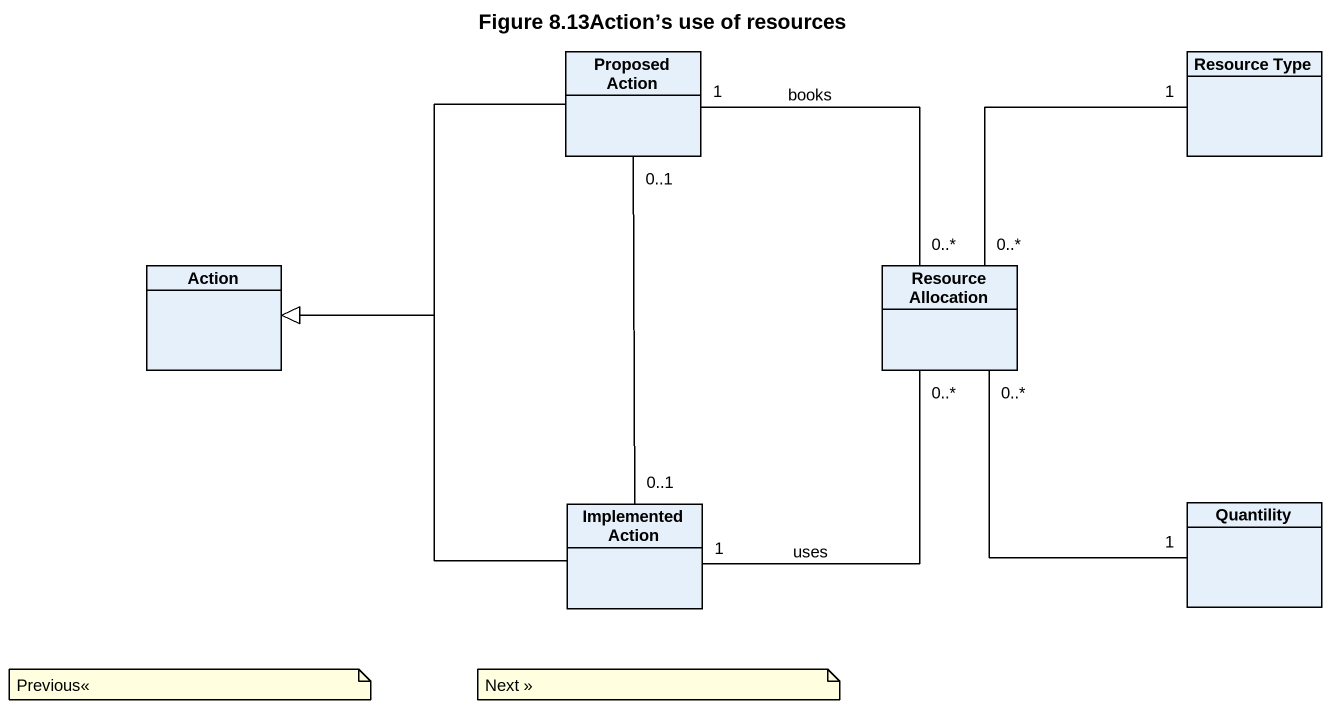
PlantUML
@startuml
title Figure 8.13Action’s use of resources
hide circle
hide empty members
class "Proposed Action" as Proposed_Action
class "Resource Type" as Resource_Type
class "Action" as Action_
class "Resource Allocation" as Resource_Allocation
class "Implemented Action" as Implemented_Action
class Quantility
Proposed_Action -left-|> Action_
Proposed_Action "1" -- "0..*" Resource_Allocation : books
Proposed_Action "0..1" -- "0..1" Implemented_Action
Resource_Type "1" -- "0..*" Resource_Allocation
Implemented_Action -left-|> Action_
Implemented_Action "1" -up- "0..*" Resource_Allocation : uses
Quantility "1" -up- "0..*" Resource_Allocation
note as N1
  Previous<<
end note
note as N2
  Next >>
end note
@enduml
